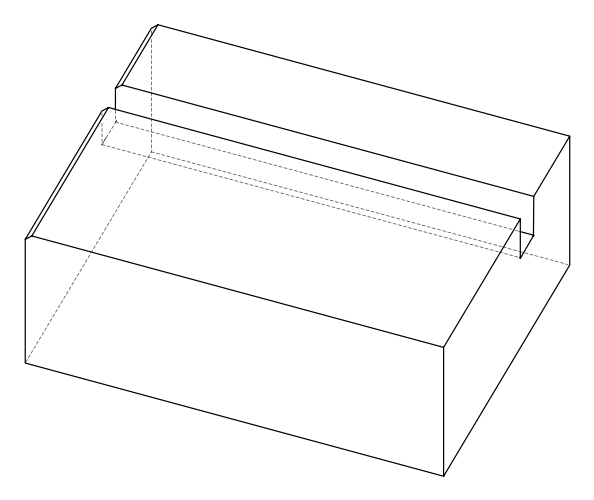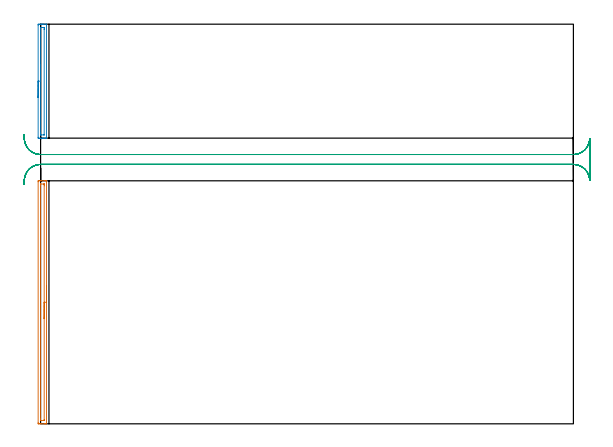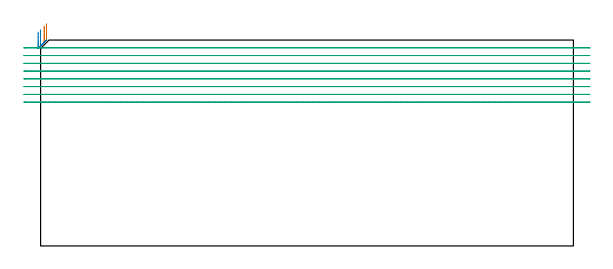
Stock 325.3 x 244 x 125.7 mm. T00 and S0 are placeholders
(PLAN: 3 operations, 1 tool changes, 15.9 min)
(1 AREA_MILL | FG_CHAMFER_SURFACE | UGT0205_001 | 2.56 min | 1979 mm3)
(2 AREA_MILL_1 | FG_CHAMFER_SURFACE_1 | UGT0205_001 | 1.3 min | 949 mm3)
(3 MILL_RECTANGULAR_SLOT | SLOT_RECTANGULAR | UGT0201_094 | Follow Part, ap 5, ae 75% | 12 min | 320524 mm3)
(TOOL UGT0205_001 | Chamfer Mill 20 x 3 x 45 deg. | D20 FL50 Z2)
(TOOL UGT0201_094 | End mill 20 mm | D20 FL38 Z4)
(OP 1 AREA_MILL)
G17 G21 G94 G90
T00 M6
G54
G17 G0 G90 X3.6 Y84.2 S1061 M3
G43 Z135.7 H0
G94 G1 Y84.162 Z134.828 F250.
Y84.048 Z133.963
Y83.859 Z133.112
Y83.597 Z132.28
Y83.263 Z131.474
Y82.86 Z130.7
Y82.392 Z129.964
Y81.86 Z129.272
Y81.271 Z128.629
Y80.628 Z128.039
Y79.936 Z127.508
Y79.2 Z127.04
Y78.426 Z126.637
Y77.62 Z126.303
Y76.788 Z126.041
Y75.936 Z125.852
Y75.072 Z125.738
Y74.2 Z125.7
Y0.155
X3.598 Y0.01 Z125.688
X3.476 Y0.002 Z125.568
X3.349 Y0. Z125.448
X2.969 Z125.068
X2.363 Z124.457
X0.309 Z122.406
X-0.263 Z121.832
X-0.852 Z121.244
X-1.138 Y0.001 Z120.958
X-1.357 Y0.004 Z120.739
X-1.492 Y0.01 Z120.604
X-1.497 Y0.235 Z120.601
X-1.5 Y0.601 Z120.6
Y147.799
X-1.497 Y148.165 Z120.601
X-1.492 Y148.39 Z120.604
X-1.138 Y148.4 Z120.958
X-0.852 Z121.244
X-0.263 Z121.832
X0.309 Z122.406
X0.612 Z122.709
X2.363 Z124.457
X2.969 Z125.069
X3.349 Z125.448
X3.476 Y148.398 Z125.568
X3.605 Y148.39 Z125.695
X3.6 Y148.249 Z125.7
Y74.2
X2.186 Z124.286
X2.185 Y2.566 Z124.285
X2.184 Y2.385 Z124.284
X2.18 Y2.03 Z124.28
X2.179 Y2.015 Z124.279
X2.158 Y2.01 Z124.258
X2.091 Y2.005 Z124.191
X1.991 Y2.001 Z124.091
X0.114 Z122.214
X-0.032 Y2.004 Z122.068
X-0.058 Y2.007 Z122.042
X-0.079 Y2.012 Z122.021
X-0.08 Y2.044 Z122.02
X-0.084 Y2.203 Z122.016
X-0.085 Y2.385 Z122.015
X-0.086 Y3.097 Z122.014
Y145.835
X-0.085 Y146.015 Z122.015
X-0.08 Y146.37 Z122.02
Y146.385
X-0.058 Y146.39 Z122.042
X0.009 Y146.395 Z122.109
X0.109 Y146.399 Z122.209
X1.986 Z124.086
X2.132 Y146.396 Z124.232
X2.158 Y146.393 Z124.258
X2.179 Y146.388 Z124.279
X2.18 Y146.356 Z124.28
X2.184 Y146.197 Z124.284
X2.185 Y146.015 Z124.285
X2.186 Y145.303 Z124.286
Y74.2
Y73.328 Z124.324
Y72.464 Z124.438
Y71.612 Z124.626
Y70.78 Z124.889
Y69.974 Z125.223
Y69.2 Z125.625
Y68.464 Z126.094
Y67.772 Z126.625
Y67.129 Z127.215
Y66.54 Z127.858
Y66.008 Z128.55
Y65.54 Z129.286
Y65.137 Z130.06
Y64.803 Z130.866
Y64.541 Z131.698
Y64.352 Z132.549
Y64.238 Z133.414
Y64.2 Z134.286
G0 Z135.7
M5
M2
(OP 2 AREA_MILL_1)
G17 G21 G94 G90
T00 M6
G54
G17 G0 G90 X-1.5 Y199.2 S1061 M3
G43 Z135.7 H0
Z130.6
G94 G1 Y199.238 Z129.728 F250.
Y199.352 Z128.863
Y199.541 Z128.012
Y199.803 Z127.18
Y200.137 Z126.374
Y200.54 Z125.6
Y201.008 Z124.864
Y201.54 Z124.172
Y202.129 Z123.529
Y202.772 Z122.94
Y203.464 Z122.408
Y204.2 Z121.94
Y204.974 Z121.537
Y205.78 Z121.203
Y206.612 Z120.941
Y207.464 Z120.752
Y208.328 Z120.638
Y209.2 Z120.6
X-1.499 Y243.439 Z120.601
X-1.496 Y243.803
X-1.491 Y243.99 Z120.604
X-1.138 Y244. Z120.957
X-0.815 Z121.279
X-0.263 Z121.831
X0.383 Z122.48
X0.612 Z122.709
X1.258 Z123.355
X1.488 Z123.584
X1.947 Z124.046
X3.41 Z125.508
X3.507 Y243.998 Z125.599
X3.604 Y243.99 Z125.696
X3.6 Y243.886 Z125.7
Y174.517
X3.597 Y174.41 Z125.689
X3.507 Y174.402 Z125.599
X3.41 Y174.4 Z125.508
X2.778 Z124.877
X1.947 Z124.046
X1.488 Z123.584
X1.258 Z123.355
X0.612 Z122.709
X0.383 Z122.48
X-0.263 Z121.831
X-0.815 Z121.279
X-1.138 Y174.401 Z120.957
X-1.356 Y174.404 Z120.739
X-1.491 Y174.41 Z120.604
X-1.496 Y174.598 Z120.601
X-1.499 Y174.962
X-1.5 Y209.2 Z120.6
X-0.086 Z122.014
X-0.085 Y241.837 Z122.015
X-0.084 Y241.926 Z122.016
X-0.082 Y241.969 Z122.018
X-0.08 Y241.984 Z122.02
X-0.056 Y241.99 Z122.044
X0.28 Y241.998 Z122.38
X1.488 Y241.999 Z123.588
X2.032 Y241.996 Z124.132
X2.138 Y241.99 Z124.238
X2.179 Y241.97 Z124.279
X2.182 Y241.843 Z124.282
X2.184 Y241.66 Z124.284
X2.186 Y240.95 Z124.286
Y240.771
X2.185 Y176.563 Z124.285
X2.184 Y176.474 Z124.284
X2.181 Y176.431 Z124.281
X2.18 Y176.416 Z124.28
X2.156 Y176.41 Z124.256
X1.82 Y176.402 Z123.92
X0.612 Y176.401 Z122.712
X0.068 Y176.404 Z122.168
X-0.038 Y176.41 Z122.062
X-0.079 Y176.43 Z122.021
X-0.082 Y176.557 Z122.018
X-0.084 Y176.74 Z122.016
X-0.086 Y177.45 Z122.014
Y177.629
Y209.2
Y210.072 Z122.052
Y210.936 Z122.166
Y211.788 Z122.355
Y212.62 Z122.617
Y213.426 Z122.951
Y214.2 Z123.354
Y214.936 Z123.823
Y215.628 Z124.354
Y216.271 Z124.943
Y216.86 Z125.586
Y217.392 Z126.278
Y217.86 Z127.014
Y218.263 Z127.788
Y218.597 Z128.594
Y218.859 Z129.426
Y219.048 Z130.278
Y219.162 Z131.143
Y219.2 Z132.014
G0 Z135.7
M5
M2
(OP 3 MILL_RECTANGULAR_SLOT)
G17 G21 G94 G90
T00 M6
G54
G17 G0 G90 X-10.212 Y146.227 S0 M3
G43 Z135.7 H0
Z120.962
G94 G1 X-9.967 Y149.217 F250.
G2 X0. Y158.4 R10. F500.
G1 X325.3
G2 X335.29 Y148.847 R10.
G1 X335.3
Y173.953
X335.29
G2 X325.3 Y164.4 R10.
G1 X0.
G2 X-9.967 Y173.583 R10.
G1 X-10.212 Y176.573 F250.
G0 X-10.202 Y146.183 Z116.225
G1 X-9.97 Y149.174
G2 X0. Y158.4 R10. F500.
G1 X325.3
G2 X335.29 Y148.847 R10.
G1 X335.3
Y173.953
X335.29
G2 X325.3 Y164.4 R10.
G1 X0.
G2 X-9.97 Y173.626 R10.
G1 X-10.202 Y176.617 F250.
G0 Y146.183 Z111.487
G1 X-9.97 Y149.174
G2 X0. Y158.4 R10. F500.
G1 X325.3
G2 X335.29 Y148.847 R10.
G1 X335.3
Y173.953
X335.29
G2 X325.3 Y164.4 R10.
G1 X0.
G2 X-9.97 Y173.626 R10.
G1 X-10.202 Y176.617 F250.
G0 Y146.183 Z106.75
G1 X-9.97 Y149.174
G2 X0. Y158.4 R10. F500.
G1 X325.3
G2 X335.29 Y148.847 R10.
G1 X335.3
Y173.953
X335.29
G2 X325.3 Y164.4 R10.
G1 X0.
G2 X-9.97 Y173.626 R10.
G1 X-10.202 Y176.617 F250.
G0 Y146.183 Z102.012
G1 X-9.97 Y149.174
G2 X0. Y158.4 R10. F500.
G1 X325.3
G2 X335.29 Y148.847 R10.
G1 X335.3
Y173.953
X335.29
G2 X325.3 Y164.4 R10.
G1 X0.
G2 X-9.97 Y173.626 R10.
G1 X-10.202 Y176.617 F250.
G0 Y146.183 Z97.275
G1 X-9.97 Y149.174
G2 X0. Y158.4 R10. F500.
G1 X325.3
G2 X335.29 Y148.847 R10.
G1 X335.3
Y173.953
X335.29
G2 X325.3 Y164.4 R10.
G1 X0.
G2 X-9.97 Y173.626 R10.
G1 X-10.202 Y176.617 F250.
G0 Y146.183 Z92.537
G1 X-9.97 Y149.174
G2 X0. Y158.4 R10. F500.
G1 X325.3
G2 X335.29 Y148.847 R10.
G1 X335.3
Y173.953
X335.29
G2 X325.3 Y164.4 R10.
G1 X0.
G2 X-9.97 Y173.626 R10.
G1 X-10.202 Y176.617 F250.
G0 Y146.183 Z87.8
G1 X-9.97 Y149.174
G2 X0. Y158.4 R10. F500.
G1 X325.3
G2 X335.29 Y148.847 R10.
G1 X335.3
Y173.953
X335.29
G2 X325.3 Y164.4 R10.
G1 X0.
G2 X-9.97 Y173.626 R10.
G1 X-10.202 Y176.617 F250.
G0 Z135.7
M5
M2
